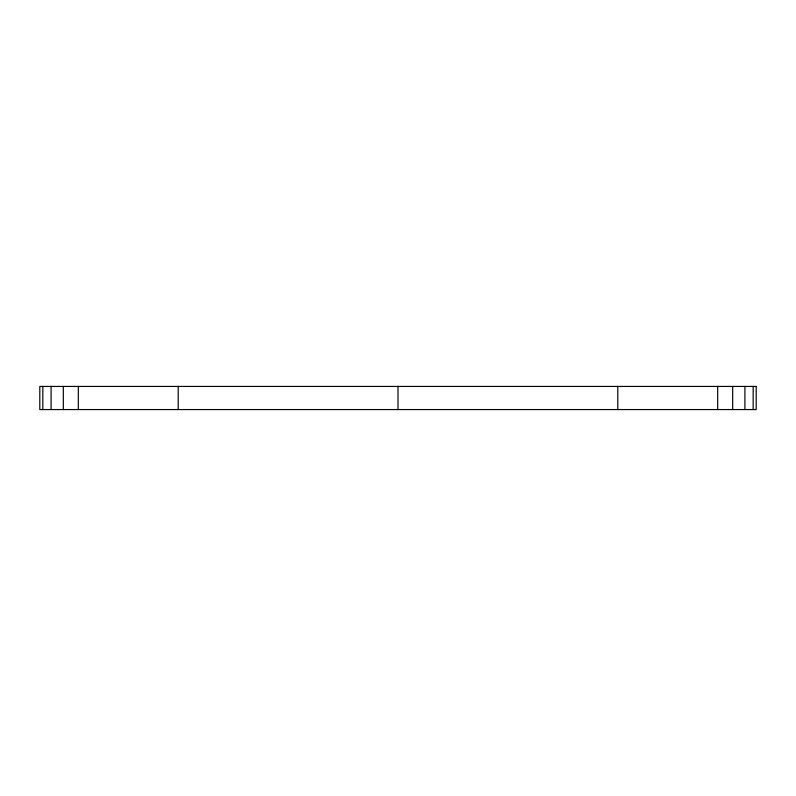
<?xml version="1.0" encoding="UTF-8"?>
<svg xmlns="http://www.w3.org/2000/svg" width="796" height="796" viewBox="0 0 796 796"><rect width="100%" height="100%" fill="white"/><g stroke="black" fill="none" stroke-linecap="round" stroke-linejoin="round"><path stroke-width="1.19" d="M753.175 386.438L753.175 409.562M744.917 386.438L744.917 409.562M732.678 386.438L732.678 409.562M717.684 386.438L717.684 409.562M617.786 386.438L617.786 409.562M398 386.438L398 409.562M178.214 386.438L178.214 409.562M78.316 386.438L78.316 409.562M63.322 386.438L63.322 409.562M51.083 386.438L51.083 409.562M42.825 386.438L42.825 409.562M756.2 386.438L39.8 386.438L39.8 409.562L756.2 409.562L756.2 386.438"/></g></svg>
